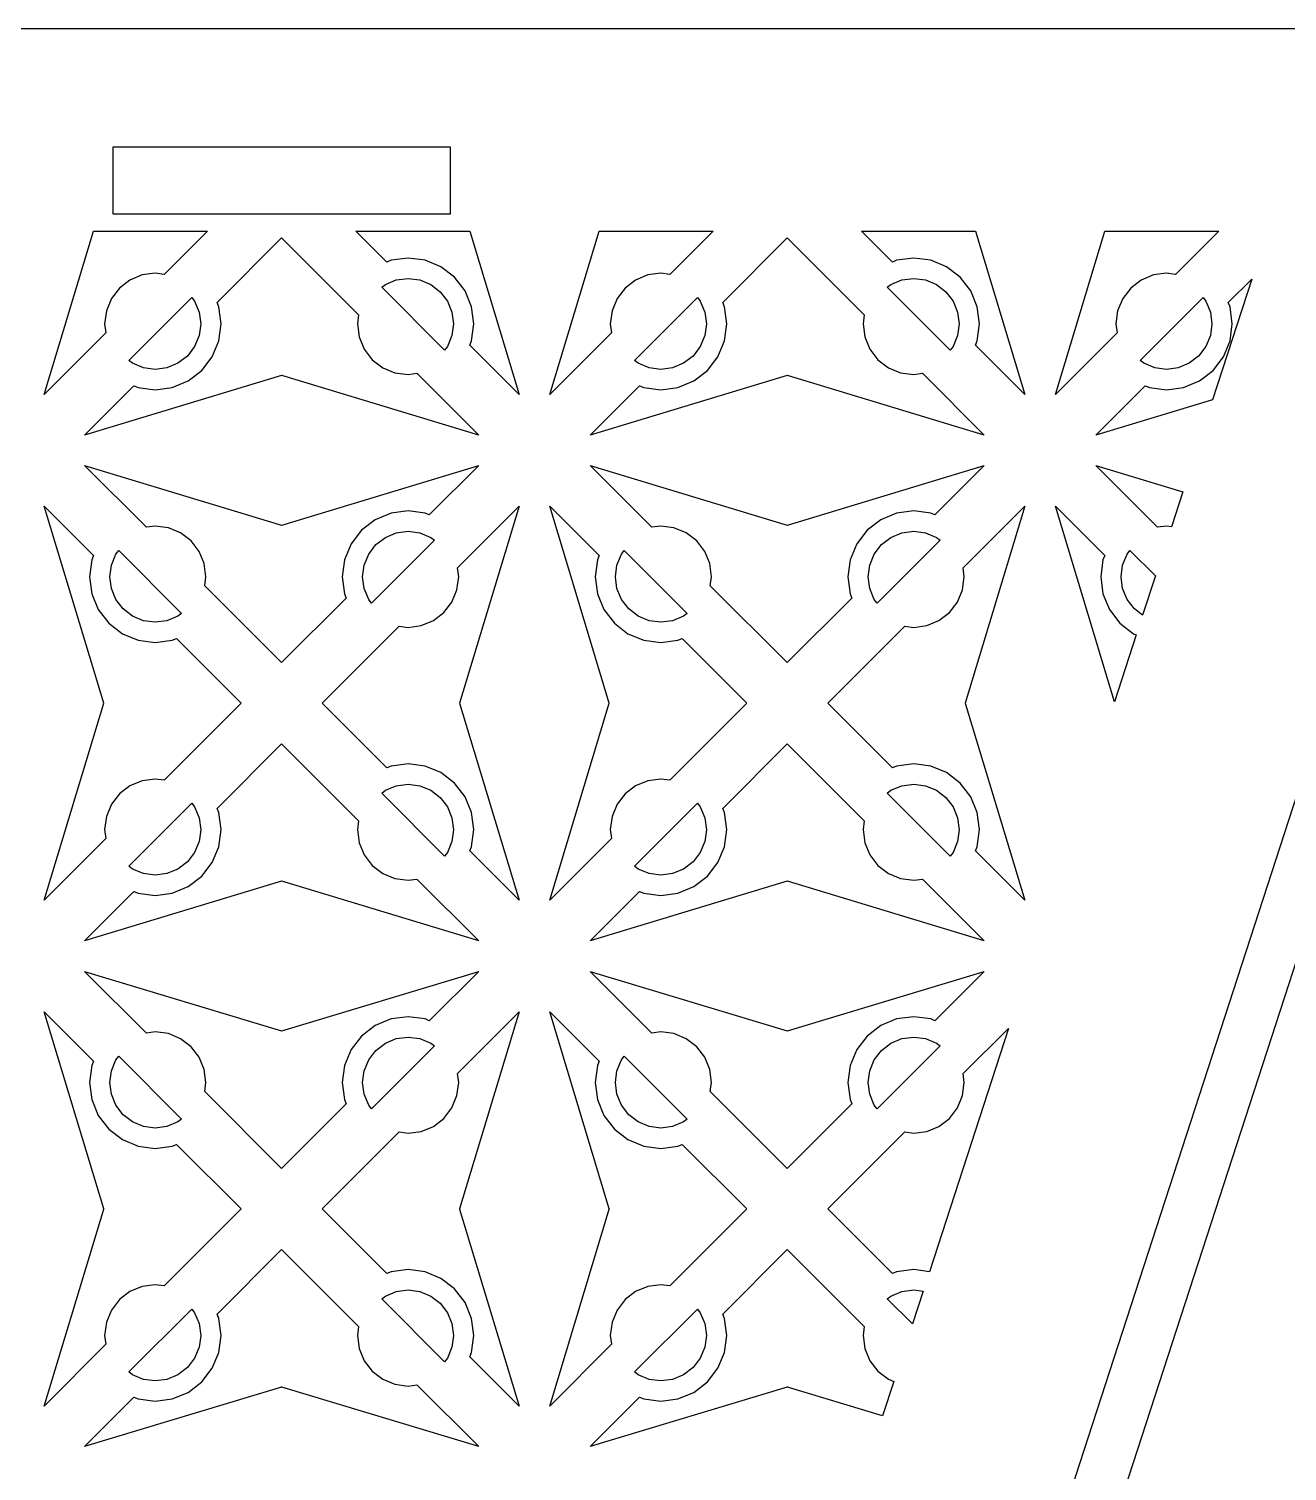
# Model space of a CAD drawing. Header units: metres. Extents: x 20 to 1108, y 20 to 485.
# Drawn here: x 314.5 to 389.1, y 165.3 to 250.8 of the extents above; entities that cross this region are included whole.
import ezdxf

# ---------------------------------------------------------------- set-up
doc = ezdxf.new("R2010")
doc.units = ezdxf.units.M

msp = doc.modelspace()

# ---------------------------------------------------------------- linework, layer by layer
for p, q in [((404.463, 250.826), (254.463, 250.826)), ((329.463, 20.0001), (404.463, 250.826)), ((407.617, 250.826), (332.617, 20)), ((319.463, 239.826), (319.463, 243.826)), ((319.463, 243.826), (339.463, 243.826)), ((339.463, 243.826), (339.463, 239.826)), ((339.463, 239.826), (319.463, 239.826)), ((315.37, 229.138), (318.3, 238.826)), ((318.3, 238.826), (325.059, 238.826)), ((325.059, 238.826), (322.492, 236.26)), ((335.701, 236.992), (333.867, 238.826)), ((333.867, 238.826), (340.626, 238.826)), ((340.626, 238.826), (343.556, 229.138)), ((345.37, 229.138), (348.3, 238.826)), ((348.3, 238.826), (355.059, 238.826)), ((355.059, 238.826), (352.492, 236.26)), ((365.701, 236.992), (363.867, 238.826)), ((363.867, 238.826), (370.626, 238.826)), ((370.626, 238.826), (373.556, 229.138)), ((375.37, 229.138), (378.3, 238.826)), ((378.3, 238.826), (385.059, 238.826)), ((385.059, 238.826), (382.492, 236.26)), ((325.629, 234.588), (329.463, 238.422)), ((329.463, 238.422), (334.03, 233.856)), ((355.629, 234.588), (359.463, 238.422)), ((359.463, 238.422), (364.03, 233.856)), ((335.952, 237.097), (335.701, 236.992)), ((336.963, 237.23), (335.952, 237.097)), ((337.974, 237.097), (336.963, 237.23)), ((338.914, 236.707), (337.974, 237.097)), ((365.952, 237.097), (365.701, 236.992)), ((366.963, 237.23), (365.952, 237.097)), ((367.974, 237.097), (366.963, 237.23)), ((368.914, 236.707), (367.974, 237.097)), ((321.186, 236.227), (320.462, 235.927)), ((321.963, 236.329), (321.186, 236.227)), ((322.492, 236.26), (321.963, 236.329)), ((339.723, 236.087), (338.914, 236.707)), ((351.186, 236.227), (350.462, 235.927)), ((351.963, 236.329), (351.186, 236.227)), ((352.492, 236.26), (351.963, 236.329)), ((369.723, 236.087), (368.914, 236.707)), ((381.186, 236.227), (380.462, 235.927)), ((381.963, 236.329), (381.186, 236.227)), ((382.492, 236.26), (381.963, 236.329)), ((319.839, 235.45), (319.363, 234.828)), ((320.462, 235.927), (319.839, 235.45)), ((335.398, 235.496), (335.615, 235.662)), ((339.132, 231.761), (335.398, 235.496)), ((335.615, 235.662), (336.266, 235.932)), ((336.266, 235.932), (336.963, 236.024)), ((336.963, 236.024), (337.66, 235.932)), ((337.66, 235.932), (338.312, 235.662)), ((338.312, 235.662), (338.87, 235.234)), ((340.343, 235.277), (339.723, 236.087)), ((340.733, 234.337), (340.343, 235.277)), ((349.839, 235.45), (349.363, 234.828)), ((350.462, 235.927), (349.839, 235.45)), ((365.398, 235.496), (365.615, 235.662)), ((369.132, 231.761), (365.398, 235.496)), ((365.615, 235.662), (366.266, 235.932)), ((366.266, 235.932), (366.963, 236.024)), ((366.963, 236.024), (367.66, 235.932)), ((367.66, 235.932), (368.312, 235.662)), ((368.312, 235.662), (368.87, 235.234)), ((370.343, 235.277), (369.723, 236.087)), ((370.733, 234.337), (370.343, 235.277)), ((379.839, 235.45), (379.363, 234.828)), ((380.462, 235.927), (379.839, 235.45)), ((387.022, 235.982), (384.698, 228.826)), ((385.629, 234.588), (387.022, 235.982)), ((319.363, 234.828), (319.063, 234.104)), ((320.398, 231.157), (324.133, 234.892)), ((324.133, 234.892), (324.299, 234.675)), ((324.299, 234.675), (324.569, 234.024)), ((325.734, 234.337), (325.629, 234.588)), ((338.87, 235.234), (339.299, 234.675)), ((339.299, 234.675), (339.569, 234.024)), ((349.363, 234.828), (349.063, 234.104)), ((350.398, 231.157), (354.133, 234.892)), ((354.133, 234.892), (354.299, 234.675)), ((354.299, 234.675), (354.569, 234.024)), ((355.734, 234.337), (355.629, 234.588)), ((368.87, 235.234), (369.299, 234.675)), ((369.299, 234.675), (369.569, 234.024)), ((379.363, 234.828), (379.063, 234.104)), ((380.398, 231.157), (384.133, 234.892)), ((384.133, 234.892), (384.299, 234.675)), ((384.299, 234.675), (384.569, 234.024)), ((385.734, 234.337), (385.629, 234.588)), ((319.063, 234.104), (318.96, 233.326)), ((324.569, 234.024), (324.66, 233.325)), ((325.867, 233.326), (325.734, 234.337)), ((334.03, 233.856), (333.96, 233.326)), ((339.569, 234.024), (339.66, 233.325)), ((340.867, 233.326), (340.733, 234.337)), ((349.063, 234.104), (348.96, 233.326)), ((354.569, 234.024), (354.66, 233.325)), ((355.867, 233.326), (355.734, 234.337)), ((364.03, 233.856), (363.96, 233.326)), ((369.569, 234.024), (369.66, 233.325)), ((370.867, 233.326), (370.733, 234.337)), ((379.063, 234.104), (378.96, 233.326)), ((384.569, 234.024), (384.66, 233.325)), ((385.867, 233.326), (385.734, 234.337)), ((319.03, 232.798), (315.37, 229.138)), ((318.96, 233.326), (319.03, 232.798)), ((324.66, 233.325), (324.569, 232.629)), ((325.734, 232.316), (325.867, 233.326)), ((333.96, 233.326), (334.063, 232.549)), ((339.66, 233.325), (339.569, 232.629)), ((340.733, 232.316), (340.867, 233.326)), ((349.03, 232.798), (345.37, 229.138)), ((348.96, 233.326), (349.03, 232.798)), ((354.66, 233.325), (354.569, 232.629)), ((355.734, 232.316), (355.867, 233.326)), ((363.96, 233.326), (364.063, 232.549)), ((369.66, 233.325), (369.569, 232.629)), ((370.733, 232.316), (370.867, 233.326)), ((379.03, 232.798), (375.37, 229.138)), ((378.96, 233.326), (379.03, 232.798)), ((384.66, 233.325), (384.569, 232.629)), ((385.734, 232.316), (385.867, 233.326)), ((324.299, 231.978), (323.87, 231.42)), ((324.569, 232.629), (324.299, 231.978)), ((325.344, 231.375), (325.734, 232.316)), ((334.063, 232.549), (334.363, 231.825)), ((339.299, 231.978), (339.132, 231.761)), ((339.569, 232.629), (339.299, 231.978)), ((340.629, 232.066), (340.733, 232.316)), ((343.556, 229.138), (340.629, 232.066)), ((354.299, 231.978), (353.87, 231.42)), ((354.569, 232.629), (354.299, 231.978)), ((355.344, 231.375), (355.734, 232.316)), ((364.063, 232.549), (364.363, 231.825)), ((369.299, 231.978), (369.132, 231.761)), ((369.569, 232.629), (369.299, 231.978)), ((370.629, 232.066), (370.733, 232.316)), ((373.556, 229.138), (370.629, 232.066)), ((384.299, 231.978), (383.87, 231.42)), ((384.569, 232.629), (384.299, 231.978)), ((385.344, 231.375), (385.734, 232.316)), ((320.615, 230.99), (320.398, 231.157)), ((321.266, 230.721), (320.615, 230.99)), ((323.312, 230.99), (322.66, 230.721)), ((323.87, 231.42), (323.312, 230.99)), ((324.724, 230.567), (325.344, 231.375)), ((334.363, 231.825), (334.839, 231.202)), ((334.839, 231.202), (335.462, 230.726)), ((350.615, 230.99), (350.398, 231.157)), ((351.266, 230.721), (350.615, 230.99)), ((353.312, 230.99), (352.66, 230.721)), ((353.87, 231.42), (353.312, 230.99)), ((354.724, 230.567), (355.344, 231.375)), ((364.363, 231.825), (364.839, 231.202)), ((364.839, 231.202), (365.461, 230.726)), ((380.615, 230.99), (380.398, 231.157)), ((381.266, 230.721), (380.615, 230.99)), ((383.312, 230.99), (382.66, 230.721)), ((383.87, 231.42), (383.312, 230.99)), ((384.724, 230.567), (385.344, 231.375)), ((329.46, 230.267), (317.775, 226.734)), ((321.963, 230.629), (321.266, 230.721)), ((322.66, 230.721), (321.963, 230.629)), ((323.914, 229.946), (324.724, 230.567)), ((329.463, 230.268), (329.46, 230.269)), ((329.46, 230.269), (329.46, 230.267)), ((329.466, 230.269), (329.463, 230.268)), ((329.466, 230.267), (329.466, 230.269)), ((341.152, 226.734), (329.466, 230.267)), ((335.462, 230.726), (336.186, 230.426)), ((336.186, 230.426), (336.963, 230.323)), ((336.963, 230.323), (337.492, 230.393)), ((337.492, 230.393), (341.152, 226.734)), ((359.46, 230.267), (347.775, 226.734)), ((351.963, 230.629), (351.266, 230.721)), ((352.66, 230.721), (351.963, 230.629)), ((353.914, 229.946), (354.724, 230.567)), ((359.463, 230.268), (359.46, 230.269)), ((359.46, 230.269), (359.46, 230.267)), ((359.466, 230.269), (359.463, 230.268)), ((359.466, 230.267), (359.466, 230.269)), ((371.152, 226.734), (359.466, 230.267)), ((365.461, 230.726), (366.186, 230.426)), ((366.186, 230.426), (366.963, 230.323)), ((366.963, 230.323), (367.492, 230.393)), ((367.492, 230.393), (371.152, 226.734)), ((381.963, 230.629), (381.266, 230.721)), ((382.66, 230.721), (381.963, 230.629)), ((383.914, 229.946), (384.724, 230.567)), ((317.775, 226.734), (320.702, 229.66)), ((320.702, 229.66), (320.952, 229.557)), ((320.952, 229.557), (321.963, 229.423)), ((321.963, 229.423), (322.974, 229.557)), ((322.974, 229.557), (323.914, 229.946)), ((347.775, 226.734), (350.702, 229.66)), ((350.702, 229.66), (350.952, 229.557)), ((350.952, 229.557), (351.963, 229.423)), ((351.963, 229.423), (352.974, 229.557)), ((352.974, 229.557), (353.914, 229.946)), ((377.775, 226.734), (380.702, 229.66)), ((380.702, 229.66), (380.952, 229.557)), ((380.952, 229.557), (381.963, 229.423)), ((381.963, 229.423), (382.974, 229.557)), ((382.974, 229.557), (383.914, 229.946)), ((384.698, 228.826), (377.775, 226.734)), ((321.435, 221.26), (317.775, 224.919)), ((317.775, 224.919), (329.46, 221.386)), ((329.466, 221.386), (341.152, 224.919)), ((341.152, 224.919), (338.224, 221.992)), ((351.435, 221.26), (347.775, 224.919)), ((347.775, 224.919), (359.46, 221.386)), ((359.466, 221.386), (371.152, 224.919)), ((371.152, 224.919), (368.224, 221.992)), ((377.775, 224.919), (382.922, 223.362)), ((381.435, 221.26), (377.775, 224.919)), ((382.922, 223.362), (382.249, 221.291)), ((318.904, 210.829), (315.37, 222.515)), ((315.37, 222.515), (318.297, 219.587)), ((339.897, 218.855), (343.556, 222.515)), ((343.556, 222.515), (340.023, 210.829)), ((348.904, 210.829), (345.37, 222.515)), ((345.37, 222.515), (348.297, 219.587)), ((369.897, 218.855), (373.556, 222.515)), ((373.556, 222.515), (370.023, 210.829)), ((375.37, 222.515), (378.297, 219.587)), ((378.877, 210.915), (375.37, 222.515)), ((335.012, 221.706), (334.202, 221.086)), ((335.952, 222.096), (335.012, 221.706)), ((336.963, 222.23), (335.952, 222.096)), ((337.974, 222.096), (336.963, 222.23)), ((338.224, 221.992), (337.974, 222.096)), ((365.012, 221.706), (364.202, 221.086)), ((365.952, 222.096), (365.012, 221.706)), ((366.963, 222.23), (365.952, 222.096)), ((367.974, 222.096), (366.963, 222.23)), ((368.224, 221.992), (367.974, 222.096)), ((321.963, 221.329), (321.435, 221.26)), ((322.741, 221.227), (321.963, 221.329)), ((323.464, 220.927), (322.741, 221.227)), ((324.087, 220.45), (323.464, 220.927)), ((329.46, 221.386), (329.46, 221.384)), ((329.46, 221.384), (329.463, 221.385)), ((329.463, 221.385), (329.466, 221.384)), ((329.466, 221.384), (329.466, 221.386)), ((334.202, 221.086), (333.582, 220.277)), ((335.615, 220.662), (336.266, 220.932)), ((336.266, 220.932), (336.963, 221.024)), ((336.963, 221.024), (337.66, 220.932)), ((337.66, 220.932), (338.312, 220.662)), ((351.963, 221.329), (351.435, 221.26)), ((352.741, 221.227), (351.963, 221.329)), ((353.465, 220.927), (352.741, 221.227)), ((354.087, 220.45), (353.465, 220.927)), ((359.46, 221.386), (359.46, 221.384)), ((359.46, 221.384), (359.463, 221.385)), ((359.463, 221.385), (359.466, 221.384)), ((359.466, 221.384), (359.466, 221.386)), ((364.202, 221.086), (363.582, 220.277)), ((365.615, 220.662), (366.266, 220.932)), ((366.266, 220.932), (366.963, 221.024)), ((366.963, 221.024), (367.66, 220.932)), ((367.66, 220.932), (368.312, 220.662)), ((381.963, 221.329), (381.435, 221.26)), ((382.249, 221.291), (381.963, 221.329)), ((319.627, 219.675), (319.794, 219.892)), ((319.794, 219.892), (323.529, 216.156)), ((324.564, 219.827), (324.087, 220.45)), ((333.582, 220.277), (333.193, 219.337)), ((334.627, 219.675), (335.056, 220.234)), ((338.529, 220.495), (334.793, 216.761)), ((335.056, 220.234), (335.615, 220.662)), ((338.312, 220.662), (338.529, 220.495)), ((349.627, 219.675), (349.794, 219.892)), ((349.794, 219.892), (353.529, 216.156)), ((354.564, 219.827), (354.087, 220.45)), ((363.582, 220.277), (363.193, 219.337)), ((364.627, 219.675), (365.056, 220.234)), ((368.529, 220.495), (364.793, 216.761)), ((365.056, 220.234), (365.615, 220.662)), ((368.312, 220.662), (368.529, 220.495)), ((379.627, 219.675), (379.794, 219.892)), ((379.794, 219.892), (381.304, 218.382)), ((318.194, 219.337), (318.06, 218.326)), ((318.297, 219.587), (318.194, 219.337)), ((319.266, 218.327), (319.358, 219.024)), ((319.358, 219.024), (319.627, 219.675)), ((324.864, 219.104), (324.564, 219.827)), ((324.966, 218.326), (324.864, 219.104)), ((333.193, 219.337), (333.06, 218.326)), ((334.266, 218.327), (334.358, 219.024)), ((334.358, 219.024), (334.627, 219.675)), ((348.194, 219.337), (348.06, 218.326)), ((348.297, 219.587), (348.194, 219.337)), ((349.266, 218.327), (349.358, 219.024)), ((349.358, 219.024), (349.627, 219.675)), ((354.864, 219.104), (354.564, 219.827)), ((354.966, 218.326), (354.864, 219.104)), ((363.193, 219.337), (363.06, 218.326)), ((364.266, 218.327), (364.358, 219.024)), ((364.358, 219.024), (364.627, 219.675)), ((378.194, 219.337), (378.06, 218.326)), ((378.297, 219.587), (378.194, 219.337)), ((379.266, 218.327), (379.358, 219.024)), ((379.358, 219.024), (379.627, 219.675)), ((318.06, 218.326), (318.194, 217.316)), ((319.358, 217.629), (319.266, 218.327)), ((324.897, 217.797), (324.966, 218.326)), ((333.06, 218.326), (333.193, 217.316)), ((334.358, 217.629), (334.266, 218.327)), ((339.864, 217.549), (339.966, 218.326)), ((339.966, 218.326), (339.897, 218.855)), ((348.06, 218.326), (348.194, 217.316)), ((349.358, 217.629), (349.266, 218.327)), ((354.897, 217.797), (354.966, 218.326)), ((363.06, 218.326), (363.193, 217.316)), ((364.358, 217.629), (364.266, 218.327)), ((369.864, 217.549), (369.966, 218.326)), ((369.966, 218.326), (369.897, 218.855)), ((378.06, 218.326), (378.194, 217.316)), ((379.358, 217.629), (379.266, 218.327)), ((381.304, 218.382), (380.544, 216.044)), ((318.194, 217.316), (318.583, 216.375)), ((319.627, 216.978), (319.358, 217.629)), ((329.463, 213.231), (324.897, 217.797)), ((333.193, 217.316), (333.297, 217.065)), ((334.627, 216.978), (334.358, 217.629)), ((339.564, 216.824), (339.864, 217.549)), ((348.194, 217.316), (348.583, 216.375)), ((349.627, 216.978), (349.358, 217.629)), ((359.463, 213.231), (354.897, 217.797)), ((363.193, 217.316), (363.297, 217.065)), ((364.627, 216.978), (364.358, 217.629)), ((369.564, 216.824), (369.864, 217.549)), ((378.194, 217.316), (378.583, 216.375)), ((379.627, 216.978), (379.358, 217.629)), ((320.056, 216.419), (319.627, 216.978)), ((333.297, 217.065), (329.463, 213.231)), ((334.793, 216.761), (334.627, 216.978)), ((339.087, 216.202), (339.564, 216.824)), ((350.056, 216.419), (349.627, 216.978)), ((363.297, 217.065), (359.463, 213.231)), ((364.793, 216.761), (364.627, 216.978)), ((369.087, 216.202), (369.564, 216.824)), ((380.056, 216.419), (379.627, 216.978)), ((318.583, 216.375), (319.203, 215.566)), ((320.615, 215.99), (320.056, 216.419)), ((321.266, 215.721), (320.615, 215.99)), ((321.963, 215.629), (321.266, 215.721)), ((322.66, 215.721), (321.963, 215.629)), ((323.312, 215.99), (322.66, 215.721)), ((323.529, 216.156), (323.312, 215.99)), ((337.741, 215.426), (338.464, 215.726)), ((338.464, 215.726), (339.087, 216.202)), ((348.583, 216.375), (349.203, 215.566)), ((350.615, 215.99), (350.056, 216.419)), ((351.266, 215.721), (350.615, 215.99)), ((351.963, 215.629), (351.266, 215.721)), ((352.66, 215.721), (351.963, 215.629)), ((353.312, 215.99), (352.66, 215.721)), ((353.529, 216.156), (353.312, 215.99)), ((367.741, 215.426), (368.464, 215.726)), ((368.464, 215.726), (369.087, 216.202)), ((378.583, 216.375), (379.203, 215.566)), ((380.544, 216.044), (380.056, 216.419)), ((319.203, 215.566), (320.012, 214.945)), ((320.012, 214.945), (320.952, 214.556)), ((331.867, 210.826), (336.434, 215.393)), ((336.434, 215.393), (336.963, 215.323)), ((336.963, 215.323), (337.741, 215.426)), ((349.203, 215.566), (350.012, 214.945)), ((350.012, 214.945), (350.952, 214.556)), ((361.867, 210.826), (366.434, 215.393)), ((366.434, 215.393), (366.963, 215.323)), ((366.963, 215.323), (367.741, 215.426)), ((380.166, 214.882), (378.877, 210.915)), ((379.203, 215.566), (380.012, 214.945)), ((380.012, 214.945), (380.166, 214.882)), ((320.952, 214.556), (321.963, 214.423)), ((321.963, 214.423), (322.974, 214.556)), ((322.974, 214.556), (323.225, 214.66)), ((323.225, 214.66), (327.059, 210.826)), ((350.952, 214.556), (351.963, 214.423)), ((351.963, 214.423), (352.974, 214.556)), ((352.974, 214.556), (353.225, 214.66)), ((353.225, 214.66), (357.059, 210.826)), ((315.37, 199.138), (318.904, 210.823)), ((318.906, 210.829), (318.904, 210.829)), ((318.904, 210.823), (318.906, 210.823)), ((318.905, 210.826), (318.906, 210.829)), ((318.906, 210.823), (318.905, 210.826)), ((327.059, 210.826), (322.492, 206.26)), ((335.701, 206.992), (331.867, 210.826)), ((340.023, 210.829), (340.021, 210.829)), ((340.021, 210.829), (340.022, 210.826)), ((340.022, 210.826), (340.021, 210.823)), ((340.021, 210.823), (340.023, 210.823)), ((340.023, 210.823), (343.556, 199.138)), ((345.37, 199.138), (348.904, 210.823)), ((348.906, 210.829), (348.904, 210.829)), ((348.904, 210.823), (348.906, 210.823)), ((348.905, 210.826), (348.906, 210.829)), ((348.906, 210.823), (348.905, 210.826)), ((357.059, 210.826), (352.492, 206.26)), ((365.701, 206.992), (361.867, 210.826)), ((370.023, 210.829), (370.021, 210.829)), ((370.021, 210.829), (370.022, 210.826)), ((370.022, 210.826), (370.021, 210.823)), ((370.021, 210.823), (370.023, 210.823)), ((370.023, 210.823), (373.556, 199.138)), ((325.629, 204.588), (329.463, 208.422)), ((329.463, 208.422), (334.03, 203.856)), ((355.629, 204.588), (359.463, 208.422)), ((359.463, 208.422), (364.03, 203.856)), ((335.952, 207.097), (335.701, 206.992)), ((336.963, 207.23), (335.952, 207.097)), ((337.974, 207.097), (336.963, 207.23)), ((338.914, 206.707), (337.974, 207.097)), ((365.952, 207.097), (365.701, 206.992)), ((366.963, 207.23), (365.952, 207.097)), ((367.974, 207.097), (366.963, 207.23)), ((368.914, 206.707), (367.974, 207.097)), ((321.186, 206.227), (320.462, 205.927)), ((321.963, 206.329), (321.186, 206.227)), ((322.492, 206.26), (321.963, 206.329)), ((339.723, 206.087), (338.914, 206.707)), ((351.186, 206.227), (350.462, 205.927)), ((351.963, 206.329), (351.186, 206.227)), ((352.492, 206.26), (351.963, 206.329)), ((369.723, 206.087), (368.914, 206.707)), ((319.839, 205.45), (319.363, 204.828)), ((320.462, 205.927), (319.839, 205.45)), ((335.398, 205.496), (335.615, 205.662)), ((339.132, 201.761), (335.398, 205.496)), ((335.615, 205.662), (336.266, 205.932)), ((336.266, 205.932), (336.963, 206.024)), ((336.963, 206.024), (337.66, 205.932)), ((337.66, 205.932), (338.312, 205.662)), ((338.312, 205.662), (338.87, 205.234)), ((340.343, 205.277), (339.723, 206.087)), ((349.839, 205.45), (349.363, 204.828)), ((350.462, 205.927), (349.839, 205.45)), ((365.398, 205.496), (365.615, 205.662)), ((369.132, 201.761), (365.398, 205.496)), ((365.615, 205.662), (366.266, 205.932)), ((366.266, 205.932), (366.963, 206.024)), ((366.963, 206.024), (367.66, 205.932)), ((367.66, 205.932), (368.312, 205.662)), ((368.312, 205.662), (368.87, 205.234)), ((370.343, 205.277), (369.723, 206.087)), ((319.363, 204.828), (319.063, 204.104)), ((320.398, 201.157), (324.133, 204.892)), ((324.133, 204.892), (324.299, 204.675)), ((324.299, 204.675), (324.569, 204.024)), ((325.734, 204.337), (325.629, 204.588)), ((338.87, 205.234), (339.299, 204.675)), ((339.299, 204.675), (339.569, 204.024)), ((340.733, 204.337), (340.343, 205.277)), ((349.363, 204.828), (349.063, 204.104)), ((350.398, 201.157), (354.133, 204.892)), ((354.133, 204.892), (354.299, 204.675)), ((354.299, 204.675), (354.569, 204.024)), ((355.734, 204.337), (355.629, 204.588)), ((368.87, 205.234), (369.299, 204.675)), ((369.299, 204.675), (369.569, 204.024)), ((370.733, 204.337), (370.343, 205.277)), ((319.063, 204.104), (318.96, 203.326)), ((324.569, 204.024), (324.66, 203.325)), ((325.867, 203.326), (325.734, 204.337)), ((334.03, 203.856), (333.96, 203.326)), ((339.569, 204.024), (339.66, 203.325)), ((340.867, 203.326), (340.733, 204.337)), ((349.063, 204.104), (348.96, 203.326)), ((354.569, 204.024), (354.66, 203.325)), ((355.867, 203.326), (355.734, 204.337)), ((364.03, 203.856), (363.96, 203.326)), ((369.569, 204.024), (369.66, 203.325)), ((370.867, 203.326), (370.733, 204.337)), ((319.03, 202.798), (315.37, 199.138)), ((318.96, 203.326), (319.03, 202.798)), ((324.66, 203.325), (324.569, 202.629)), ((325.734, 202.316), (325.867, 203.326)), ((333.96, 203.326), (334.063, 202.549)), ((339.66, 203.325), (339.569, 202.629)), ((340.733, 202.316), (340.867, 203.326)), ((349.03, 202.798), (345.37, 199.138)), ((348.96, 203.326), (349.03, 202.798)), ((354.66, 203.325), (354.569, 202.629)), ((355.734, 202.316), (355.867, 203.326)), ((363.96, 203.326), (364.063, 202.549)), ((369.66, 203.325), (369.569, 202.629)), ((370.733, 202.316), (370.867, 203.326)), ((324.299, 201.978), (323.87, 201.42)), ((324.569, 202.629), (324.299, 201.978)), ((325.344, 201.375), (325.734, 202.316)), ((334.063, 202.549), (334.363, 201.825)), ((339.299, 201.978), (339.132, 201.761)), ((339.569, 202.629), (339.299, 201.978)), ((340.629, 202.066), (340.733, 202.316)), ((343.556, 199.138), (340.629, 202.066)), ((354.299, 201.978), (353.87, 201.42)), ((354.569, 202.629), (354.299, 201.978)), ((355.344, 201.375), (355.734, 202.316)), ((364.063, 202.549), (364.363, 201.825)), ((369.299, 201.978), (369.132, 201.761)), ((369.569, 202.629), (369.299, 201.978)), ((370.629, 202.066), (370.733, 202.316)), ((373.556, 199.138), (370.629, 202.066)), ((320.615, 200.99), (320.398, 201.157)), ((323.87, 201.42), (323.312, 200.99)), ((324.724, 200.567), (325.344, 201.375)), ((334.363, 201.825), (334.839, 201.202)), ((334.839, 201.202), (335.462, 200.726)), ((350.615, 200.99), (350.398, 201.157)), ((353.87, 201.42), (353.312, 200.99)), ((354.724, 200.567), (355.344, 201.375)), ((364.363, 201.825), (364.839, 201.202)), ((364.839, 201.202), (365.461, 200.726)), ((329.46, 200.267), (317.775, 196.734)), ((321.266, 200.721), (320.615, 200.99)), ((321.963, 200.629), (321.266, 200.721)), ((322.66, 200.721), (321.963, 200.629)), ((323.312, 200.99), (322.66, 200.721)), ((323.914, 199.946), (324.724, 200.567)), ((329.463, 200.268), (329.46, 200.269)), ((329.46, 200.269), (329.46, 200.267)), ((329.466, 200.269), (329.463, 200.268)), ((329.466, 200.267), (329.466, 200.269)), ((341.152, 196.734), (329.466, 200.267)), ((335.462, 200.726), (336.186, 200.426)), ((336.186, 200.426), (336.963, 200.323)), ((336.963, 200.323), (337.492, 200.393)), ((337.492, 200.393), (341.152, 196.734)), ((359.46, 200.267), (347.775, 196.734)), ((351.266, 200.721), (350.615, 200.99)), ((351.963, 200.629), (351.266, 200.721)), ((352.66, 200.721), (351.963, 200.629)), ((353.312, 200.99), (352.66, 200.721)), ((353.914, 199.946), (354.724, 200.567)), ((359.463, 200.268), (359.46, 200.269)), ((359.46, 200.269), (359.46, 200.267)), ((359.466, 200.269), (359.463, 200.268)), ((359.466, 200.267), (359.466, 200.269)), ((371.152, 196.734), (359.466, 200.267)), ((365.461, 200.726), (366.186, 200.426)), ((366.186, 200.426), (366.963, 200.323)), ((366.963, 200.323), (367.492, 200.393)), ((367.492, 200.393), (371.152, 196.734)), ((317.775, 196.734), (320.702, 199.66)), ((320.702, 199.66), (320.952, 199.557)), ((320.952, 199.557), (321.963, 199.423)), ((321.963, 199.423), (322.974, 199.557)), ((322.974, 199.557), (323.914, 199.946)), ((347.775, 196.734), (350.702, 199.66)), ((350.702, 199.66), (350.952, 199.557)), ((350.952, 199.557), (351.963, 199.423)), ((351.963, 199.423), (352.974, 199.557)), ((352.974, 199.557), (353.914, 199.946)), ((321.435, 191.26), (317.775, 194.919)), ((317.775, 194.919), (329.46, 191.386)), ((329.466, 191.386), (341.152, 194.919)), ((341.152, 194.919), (338.224, 191.992)), ((351.435, 191.26), (347.775, 194.919)), ((347.775, 194.919), (359.46, 191.386)), ((359.466, 191.386), (371.152, 194.919)), ((371.152, 194.919), (368.224, 191.992)), ((318.904, 180.829), (315.37, 192.515)), ((315.37, 192.515), (318.297, 189.587)), ((339.897, 188.855), (343.556, 192.515)), ((343.556, 192.515), (340.023, 180.829)), ((348.904, 180.829), (345.37, 192.515)), ((345.37, 192.515), (348.297, 189.587)), ((335.012, 191.706), (334.202, 191.086)), ((335.952, 192.096), (335.012, 191.706)), ((336.963, 192.23), (335.952, 192.096)), ((337.974, 192.096), (336.963, 192.23)), ((338.224, 191.992), (337.974, 192.096)), ((365.012, 191.706), (364.202, 191.086)), ((365.952, 192.096), (365.012, 191.706)), ((366.963, 192.23), (365.952, 192.096)), ((367.974, 192.096), (366.963, 192.23)), ((368.224, 191.992), (367.974, 192.096)), ((321.963, 191.329), (321.435, 191.26)), ((322.741, 191.227), (321.963, 191.329)), ((323.464, 190.927), (322.741, 191.227)), ((324.087, 190.45), (323.464, 190.927)), ((329.46, 191.386), (329.46, 191.384)), ((329.46, 191.384), (329.463, 191.385)), ((329.463, 191.385), (329.466, 191.384)), ((329.466, 191.384), (329.466, 191.386)), ((334.202, 191.086), (333.582, 190.277)), ((335.615, 190.662), (336.266, 190.932)), ((336.266, 190.932), (336.963, 191.024)), ((336.963, 191.024), (337.66, 190.932)), ((337.66, 190.932), (338.312, 190.662)), ((351.963, 191.329), (351.435, 191.26)), ((352.741, 191.227), (351.963, 191.329)), ((353.465, 190.927), (352.741, 191.227)), ((354.087, 190.45), (353.465, 190.927)), ((359.46, 191.386), (359.46, 191.384)), ((359.46, 191.384), (359.463, 191.385)), ((359.463, 191.385), (359.466, 191.384)), ((359.466, 191.384), (359.466, 191.386)), ((364.202, 191.086), (363.582, 190.277)), ((365.615, 190.662), (366.266, 190.932)), ((366.266, 190.932), (366.963, 191.024)), ((366.963, 191.024), (367.66, 190.932)), ((367.66, 190.932), (368.312, 190.662)), ((372.582, 191.541), (367.893, 177.108)), ((369.897, 188.855), (372.582, 191.541)), ((324.564, 189.827), (324.087, 190.45)), ((333.582, 190.277), (333.193, 189.337)), ((334.627, 189.675), (335.056, 190.234)), ((338.529, 190.495), (334.793, 186.761)), ((335.056, 190.234), (335.615, 190.662)), ((338.312, 190.662), (338.529, 190.495)), ((354.564, 189.827), (354.087, 190.45)), ((363.582, 190.277), (363.193, 189.337)), ((364.627, 189.675), (365.056, 190.234)), ((368.529, 190.495), (364.793, 186.761)), ((365.056, 190.234), (365.615, 190.662)), ((368.312, 190.662), (368.529, 190.495)), ((318.194, 189.337), (318.06, 188.326)), ((318.297, 189.587), (318.194, 189.337)), ((319.358, 189.024), (319.627, 189.675)), ((319.627, 189.675), (319.794, 189.892)), ((319.794, 189.892), (323.529, 186.156)), ((324.864, 189.104), (324.564, 189.827)), ((324.966, 188.326), (324.864, 189.104)), ((333.193, 189.337), (333.06, 188.326)), ((334.358, 189.024), (334.627, 189.675)), ((348.194, 189.337), (348.06, 188.326)), ((348.297, 189.587), (348.194, 189.337)), ((349.358, 189.024), (349.627, 189.675)), ((349.627, 189.675), (349.794, 189.892)), ((349.794, 189.892), (353.529, 186.156)), ((354.864, 189.104), (354.564, 189.827)), ((354.966, 188.326), (354.864, 189.104)), ((363.193, 189.337), (363.06, 188.326)), ((364.358, 189.024), (364.627, 189.675)), ((318.06, 188.326), (318.194, 187.316)), ((319.266, 188.327), (319.358, 189.024)), ((319.358, 187.629), (319.266, 188.327)), ((324.897, 187.797), (324.966, 188.326)), ((333.06, 188.326), (333.193, 187.316)), ((334.266, 188.327), (334.358, 189.024)), ((334.358, 187.629), (334.266, 188.327)), ((339.864, 187.549), (339.966, 188.326)), ((339.966, 188.326), (339.897, 188.855)), ((348.06, 188.326), (348.194, 187.316)), ((349.266, 188.327), (349.358, 189.024)), ((349.358, 187.629), (349.266, 188.327)), ((354.897, 187.797), (354.966, 188.326)), ((363.06, 188.326), (363.193, 187.316)), ((364.266, 188.327), (364.358, 189.024)), ((364.358, 187.629), (364.266, 188.327)), ((369.864, 187.549), (369.966, 188.326)), ((369.966, 188.326), (369.897, 188.855)), ((319.627, 186.978), (319.358, 187.629)), ((329.463, 183.231), (324.897, 187.797)), ((334.627, 186.978), (334.358, 187.629)), ((339.564, 186.824), (339.864, 187.549)), ((349.627, 186.978), (349.358, 187.629)), ((359.463, 183.231), (354.897, 187.797)), ((364.627, 186.978), (364.358, 187.629)), ((369.564, 186.824), (369.864, 187.549)), ((318.194, 187.316), (318.583, 186.375)), ((320.056, 186.419), (319.627, 186.978)), ((333.297, 187.065), (329.463, 183.231)), ((333.193, 187.316), (333.297, 187.065)), ((334.793, 186.761), (334.627, 186.978)), ((339.087, 186.202), (339.564, 186.824)), ((348.194, 187.316), (348.583, 186.375)), ((350.056, 186.419), (349.627, 186.978)), ((363.297, 187.065), (359.463, 183.231)), ((363.193, 187.316), (363.297, 187.065)), ((364.793, 186.761), (364.627, 186.978)), ((369.087, 186.202), (369.564, 186.824)), ((318.583, 186.375), (319.203, 185.566)), ((320.615, 185.99), (320.056, 186.419)), ((321.266, 185.721), (320.615, 185.99)), ((321.963, 185.629), (321.266, 185.721)), ((322.66, 185.721), (321.963, 185.629)), ((323.312, 185.99), (322.66, 185.721)), ((323.529, 186.156), (323.312, 185.99)), ((337.741, 185.426), (338.464, 185.726)), ((338.464, 185.726), (339.087, 186.202)), ((348.583, 186.375), (349.203, 185.566)), ((350.615, 185.99), (350.056, 186.419)), ((351.266, 185.721), (350.615, 185.99)), ((351.963, 185.629), (351.266, 185.721)), ((352.66, 185.721), (351.963, 185.629)), ((353.312, 185.99), (352.66, 185.721)), ((353.529, 186.156), (353.312, 185.99)), ((367.741, 185.426), (368.464, 185.726)), ((368.464, 185.726), (369.087, 186.202)), ((319.203, 185.566), (320.012, 184.945)), ((320.012, 184.945), (320.952, 184.556)), ((331.867, 180.826), (336.434, 185.393)), ((336.434, 185.393), (336.963, 185.323)), ((336.963, 185.323), (337.741, 185.426)), ((349.203, 185.566), (350.012, 184.945)), ((350.012, 184.945), (350.952, 184.556)), ((361.867, 180.826), (366.434, 185.393)), ((366.434, 185.393), (366.963, 185.323)), ((366.963, 185.323), (367.741, 185.426)), ((320.952, 184.556), (321.963, 184.423)), ((321.963, 184.423), (322.974, 184.556)), ((322.974, 184.556), (323.225, 184.66)), ((323.225, 184.66), (327.059, 180.826)), ((350.952, 184.556), (351.963, 184.423)), ((351.963, 184.423), (352.974, 184.556)), ((352.974, 184.556), (353.225, 184.66)), ((353.225, 184.66), (357.059, 180.826)), ((315.37, 169.138), (318.904, 180.823)), ((318.906, 180.829), (318.904, 180.829)), ((318.904, 180.823), (318.906, 180.823)), ((318.905, 180.826), (318.906, 180.829)), ((318.906, 180.823), (318.905, 180.826)), ((327.059, 180.826), (322.492, 176.26)), ((335.701, 176.992), (331.867, 180.826)), ((340.023, 180.829), (340.021, 180.829)), ((340.021, 180.829), (340.022, 180.826)), ((340.022, 180.826), (340.021, 180.823)), ((340.021, 180.823), (340.023, 180.823)), ((340.023, 180.823), (343.556, 169.138)), ((345.37, 169.138), (348.904, 180.823)), ((348.906, 180.829), (348.904, 180.829)), ((348.904, 180.823), (348.906, 180.823)), ((348.905, 180.826), (348.906, 180.829)), ((348.906, 180.823), (348.905, 180.826)), ((357.059, 180.826), (352.492, 176.26)), ((365.701, 176.992), (361.867, 180.826)), ((325.629, 174.588), (329.463, 178.422)), ((329.463, 178.422), (334.03, 173.856)), ((355.629, 174.588), (359.463, 178.422)), ((359.463, 178.422), (364.03, 173.856)), ((335.952, 177.097), (335.701, 176.992)), ((336.963, 177.23), (335.952, 177.097)), ((337.974, 177.097), (336.963, 177.23)), ((338.914, 176.707), (337.974, 177.097)), ((365.952, 177.097), (365.701, 176.992)), ((366.963, 177.23), (365.952, 177.097)), ((367.893, 177.108), (366.963, 177.23)), ((321.963, 176.329), (321.186, 176.227)), ((322.492, 176.26), (321.963, 176.329)), ((339.723, 176.087), (338.914, 176.707)), ((351.963, 176.329), (351.186, 176.227)), ((352.492, 176.26), (351.963, 176.329)), ((319.839, 175.45), (319.363, 174.828)), ((320.462, 175.927), (319.839, 175.45)), ((321.186, 176.227), (320.462, 175.927)), ((335.398, 175.496), (335.615, 175.662)), ((339.132, 171.761), (335.398, 175.496)), ((335.615, 175.662), (336.266, 175.932)), ((336.266, 175.932), (336.963, 176.024)), ((336.963, 176.024), (337.66, 175.932)), ((337.66, 175.932), (338.312, 175.662)), ((338.312, 175.662), (338.87, 175.234)), ((340.343, 175.277), (339.723, 176.087)), ((349.839, 175.45), (349.363, 174.828)), ((350.462, 175.927), (349.839, 175.45)), ((351.186, 176.227), (350.462, 175.927)), ((365.398, 175.496), (365.615, 175.662)), ((366.886, 174.008), (365.398, 175.496)), ((365.615, 175.662), (366.266, 175.932)), ((366.266, 175.932), (366.963, 176.024)), ((367.517, 175.95), (366.886, 174.008)), ((366.963, 176.024), (367.517, 175.95)), ((319.363, 174.828), (319.063, 174.104)), ((320.398, 171.157), (324.133, 174.892)), ((324.133, 174.892), (324.299, 174.675)), ((324.299, 174.675), (324.569, 174.024)), ((325.734, 174.337), (325.629, 174.588)), ((338.87, 175.234), (339.299, 174.675)), ((339.299, 174.675), (339.569, 174.024)), ((340.733, 174.337), (340.343, 175.277)), ((349.363, 174.828), (349.063, 174.104)), ((350.398, 171.157), (354.133, 174.892)), ((354.133, 174.892), (354.299, 174.675)), ((354.299, 174.675), (354.569, 174.024)), ((355.734, 174.337), (355.629, 174.588)), ((319.063, 174.104), (318.96, 173.326)), ((324.569, 174.024), (324.66, 173.325)), ((325.867, 173.326), (325.734, 174.337)), ((334.03, 173.856), (333.96, 173.326)), ((339.569, 174.024), (339.66, 173.325)), ((340.867, 173.326), (340.733, 174.337)), ((349.063, 174.104), (348.96, 173.326)), ((354.569, 174.024), (354.66, 173.325)), ((355.867, 173.326), (355.734, 174.337)), ((364.03, 173.856), (363.96, 173.326)), ((318.96, 173.326), (319.03, 172.798)), ((324.66, 173.325), (324.569, 172.629)), ((325.734, 172.316), (325.867, 173.326)), ((333.96, 173.326), (334.063, 172.549)), ((339.66, 173.325), (339.569, 172.629)), ((340.733, 172.316), (340.867, 173.326)), ((348.96, 173.326), (349.03, 172.798)), ((354.66, 173.325), (354.569, 172.629)), ((355.734, 172.316), (355.867, 173.326)), ((363.96, 173.326), (364.063, 172.549)), ((319.03, 172.798), (315.37, 169.138)), ((324.299, 171.978), (323.87, 171.42)), ((324.569, 172.629), (324.299, 171.978)), ((325.344, 171.375), (325.734, 172.316)), ((334.063, 172.549), (334.363, 171.825)), ((339.299, 171.978), (339.132, 171.761)), ((339.569, 172.629), (339.299, 171.978)), ((340.629, 172.066), (340.733, 172.316)), ((343.556, 169.138), (340.629, 172.066)), ((349.03, 172.798), (345.37, 169.138)), ((354.299, 171.978), (353.87, 171.42)), ((354.569, 172.629), (354.299, 171.978)), ((355.344, 171.375), (355.734, 172.316)), ((364.063, 172.549), (364.363, 171.825)), ((320.615, 170.99), (320.398, 171.157)), ((323.87, 171.42), (323.312, 170.99)), ((324.724, 170.567), (325.344, 171.375)), ((334.363, 171.825), (334.839, 171.202)), ((334.839, 171.202), (335.462, 170.726)), ((350.615, 170.99), (350.398, 171.157)), ((353.87, 171.42), (353.312, 170.99)), ((354.724, 170.567), (355.344, 171.375)), ((364.363, 171.825), (364.839, 171.202)), ((364.839, 171.202), (365.461, 170.726)), ((329.46, 170.267), (317.775, 166.734)), ((321.266, 170.721), (320.615, 170.99)), ((321.963, 170.629), (321.266, 170.721)), ((322.66, 170.721), (321.963, 170.629)), ((323.312, 170.99), (322.66, 170.721)), ((323.914, 169.946), (324.724, 170.567)), ((329.463, 170.268), (329.46, 170.269)), ((329.46, 170.269), (329.46, 170.267)), ((329.466, 170.269), (329.463, 170.268)), ((329.466, 170.267), (329.466, 170.269)), ((341.152, 166.734), (329.466, 170.267)), ((335.462, 170.726), (336.186, 170.426)), ((336.186, 170.426), (336.963, 170.323)), ((336.963, 170.323), (337.492, 170.393)), ((337.492, 170.393), (341.152, 166.734)), ((359.46, 170.267), (347.775, 166.734)), ((351.266, 170.721), (350.615, 170.99)), ((351.963, 170.629), (351.266, 170.721)), ((352.66, 170.721), (351.963, 170.629)), ((353.312, 170.99), (352.66, 170.721)), ((353.914, 169.946), (354.724, 170.567)), ((359.463, 170.268), (359.46, 170.269)), ((359.46, 170.269), (359.46, 170.267)), ((359.466, 170.269), (359.463, 170.268)), ((359.466, 170.267), (359.466, 170.269)), ((365.116, 168.559), (359.466, 170.267)), ((365.777, 170.595), (365.116, 168.559)), ((365.461, 170.726), (365.777, 170.595)), ((317.775, 166.734), (320.702, 169.66)), ((320.702, 169.66), (320.952, 169.557)), ((320.952, 169.557), (321.963, 169.423)), ((321.963, 169.423), (322.974, 169.557)), ((322.974, 169.557), (323.914, 169.946)), ((347.775, 166.734), (350.702, 169.66)), ((350.702, 169.66), (350.952, 169.557)), ((350.952, 169.557), (351.963, 169.423)), ((351.963, 169.423), (352.974, 169.557)), ((352.974, 169.557), (353.914, 169.946))]:
    msp.add_line(p, q)

doc.saveas('drawing.dxf')
